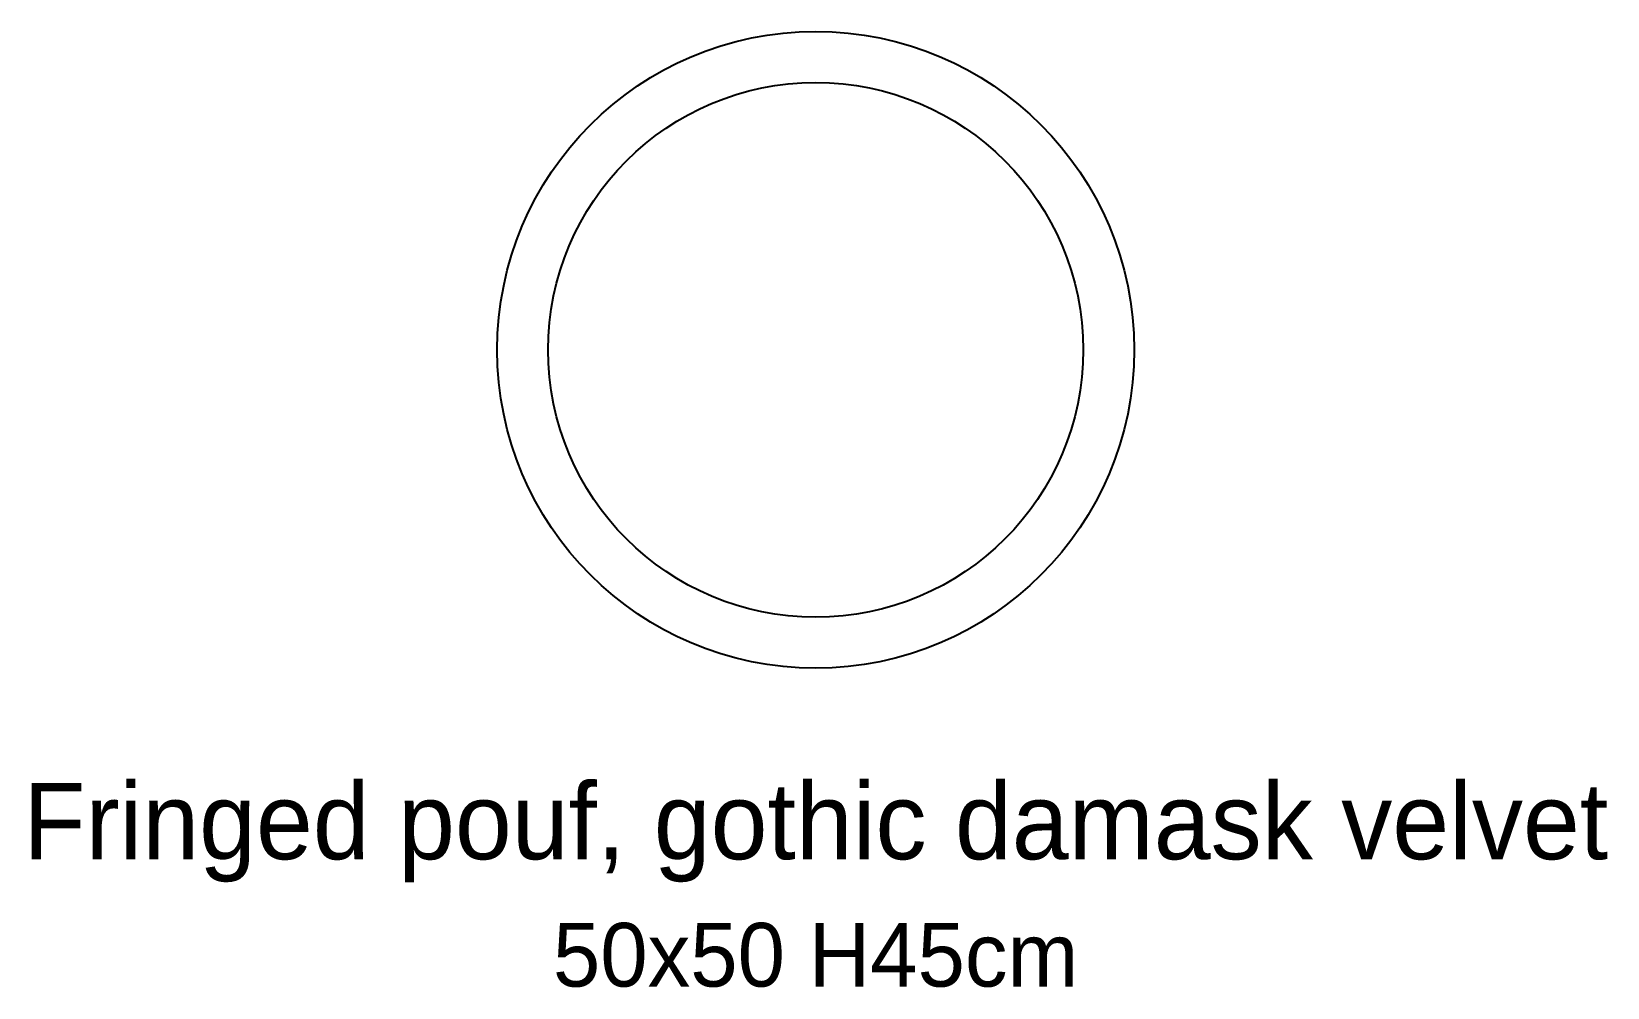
# Model space of a CAD drawing. Header units: centimetres. Extents: x -62 to 62, y -50 to 25.
import ezdxf
from ezdxf.enums import TextEntityAlignment as Align

# ---------------------------------------------------------------- set-up
doc = ezdxf.new("R2010")
doc.units = ezdxf.units.CM

# ---------------------------------------------------------------- blocks, each defined once
blk = doc.blocks.new('POUF_DAMASK')
at = {"layer": 'FURN_POUF'}
for radius in [25, 21]:
    blk.add_circle((0, 0), radius, dxfattribs=at)

msp = doc.modelspace()

# ---------------------------------------------------------------- block references
at = {"layer": 'FURN_POUF'}
msp.add_blockref('POUF_DAMASK', (0, 0), dxfattribs=at)

# ---------------------------------------------------------------- texts
at = {"layer": 'LABELS'}
for s, height, p in [('Fringed pouf, gothic damask velvet', 6, (0, -40)), ('50x50 H45cm', 5, (0, -50))]:
    msp.add_text(s, height=height, dxfattribs=at).set_placement(p, align=Align.CENTER)

doc.saveas('drawing.dxf')
